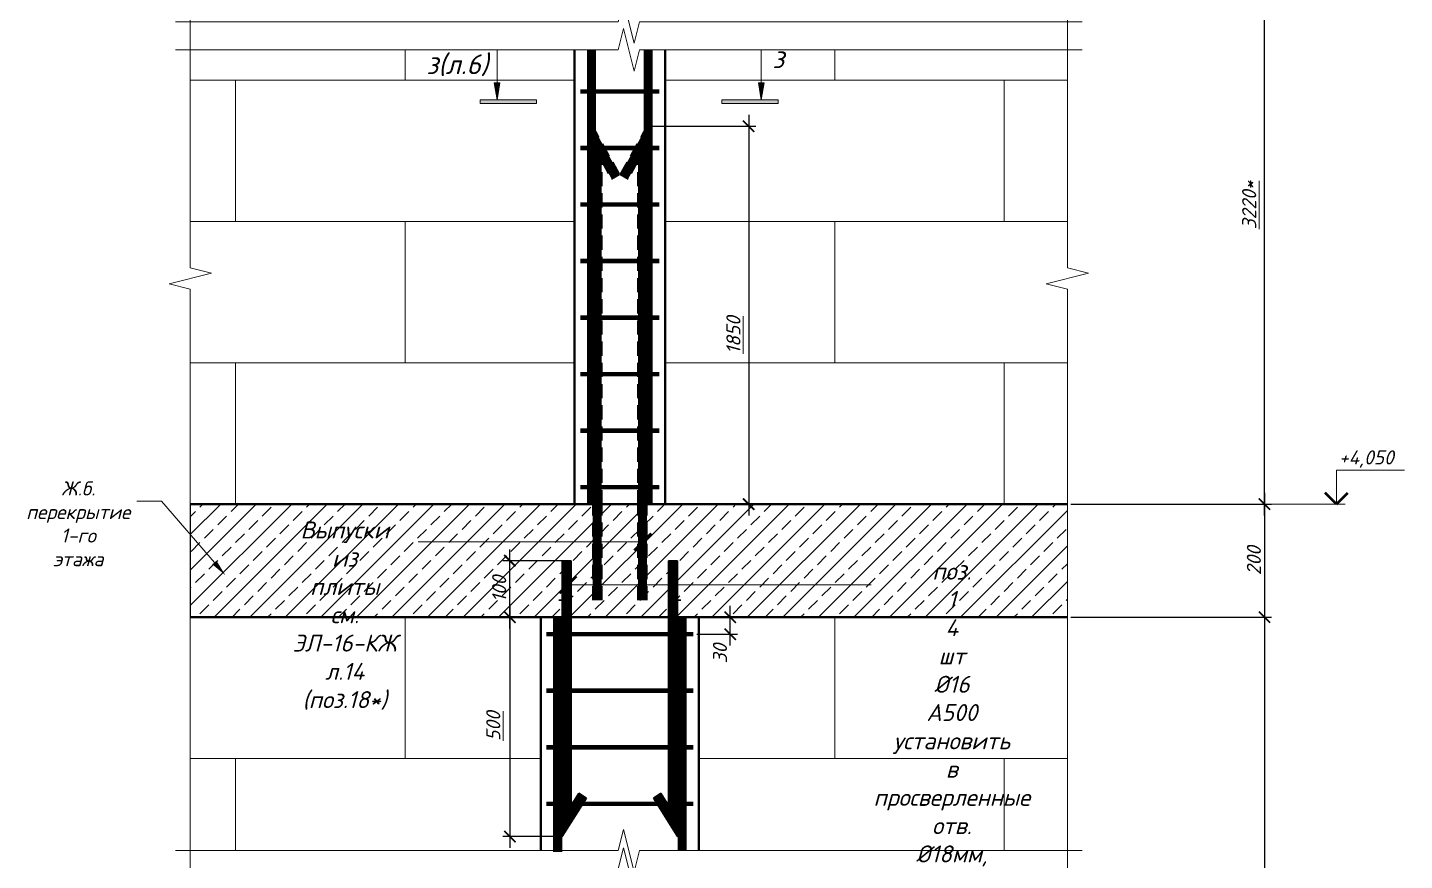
# Model space of a CAD drawing. Header units: millimetres. Extents: x -1807136 to 121189, y 23614 to 410608.
# Drawn here: x 16841 to 19276, y 41194 to 42667 of the extents above; entities that cross this region are included whole.
import ezdxf
from ezdxf import colors
from ezdxf.entities.mleader import LeaderData, LeaderLine
from ezdxf.enums import TextEntityAlignment as Align
from ezdxf.math import Vec2, Vec3

# ---------------------------------------------------------------- set-up
doc = ezdxf.new("R2010")
doc.units = ezdxf.units.MM
doc.header["$PDMODE"] = 3
doc.linetypes.add('DASHED2', pattern=[0.375, 0.25, -0.125])
doc.layers.get('0').update_dxf_attribs({"lineweight": 5})
doc.layers.get('Defpoints').update_dxf_attribs({"lineweight": 0})
for name, color, linetype, lineweight in [('#Dimensions', 7, 'Continuous', 9), ('#Арматура', 152, 'Continuous', 30), ('#Бетон разрез', 22, 'Continuous', 40), ('#Выноски', 7, 'Continuous', 15), ('#Газобетон вид', 150, 'Continuous', 18), ('#разм', 7, 'Continuous', 9), ('A-okno', 7, 'Continuous', 0), ('k_ Размеры', 7, 'Continuous', 15), ('Штриховка', 7, 'Continuous', 25)]:
    doc.layers.add(name, color=color, linetype=linetype, lineweight=lineweight)
doc.layers.add('#Hatch', color=7, linetype='Continuous', lineweight=5, true_color=0x525252)
doc.layers.add('#Арматура вид_2', color=7, linetype='Continuous', lineweight=35, true_color=0x616161)
doc.styles.add('STEP PR', font='isocpeui.ttf')
doc.dimstyles.new('SPDS', dxfattribs={"dimscale": 10, "dimtxt": 2.5, "dimasz": 2, "dimexe": 1.25, "dimexo": 0.625, "dimtad": 1, "dimdec": 0, "dimrnd": 0.001, "dimtxsty": 'STEP PR', "dimblk": 'ARCHTICK', "dimcen": 2.5, "dimdle": 2, "dimclrd": 256, "dimclre": 256, "dimclrt": 7, "dimadec": 0, "dimazin": 2, "dimtfac": 0.75, "dimtdec": 0, "dimtmove": 1, "dimatfit": 3, "dimfxl": 1, "dimtolj": 1, "dimarcsym": 1})

# ---------------------------------------------------------------- blocks, each defined once
blk = doc.blocks.new('_ArchTick')
at = {"color": 0, "linetype": 'ByBlock', "const_width": 0.15}
blk.add_lwpolyline([(-0.5, -0.5), (0.5, 0.5)], dxfattribs=at)
blk = doc.blocks.new('*D84')
at = {"layer": '#Dimensions', "lineweight": -2, "transparency": 16777216}
for p, q in [((18116.2, 42512.5), (18116.2, 41804.1)), ((17942.6, 42492.5), (18128.7, 42492.5)), ((17974.6, 41824.1), (18128.7, 41824.1))]:
    blk.add_line(p, q, dxfattribs=at)
at = {"layer": 'Defpoints', "color": 0, "lineweight": 40, "transparency": 16777216}
for p in [(17936.3, 42492.5), (17968.3, 41824.1), (18116.2, 41824.1)]:
    blk.add_point(p, dxfattribs=at)
at = {"layer": '#Dimensions', "lineweight": -2, "transparency": 16777216, "xscale": 20, "yscale": 20, "zscale": 20}
for p, rotation in [((18116.2, 42492.5), 90), ((18116.2, 41824.1), 270)]:
    blk.add_blockref('_ArchTick', p, dxfattribs=dict(at, rotation=rotation))
at = {"layer": '#Dimensions', "transparency": 16777216, "insert": (18089.2, 42123.1), "char_height": 25, "attachment_point": 5, "rotation": 90, "style": 'STEP PR'}
blk.add_mtext('\\A1;\\L1850', dxfattribs=at)
blk = doc.blocks.new('*U112')
at = {"color": 0, "linetype": 'ByBlock', "lineweight": -2}
for p, q in [((68.511, 0), (68.823, 1.25)), ((68.823, 1.25), (69.448, -1.25)), ((68.511, 0), (0, 0)), ((69.448, -1.25), (69.761, 0)), ((138.271, 0), (69.761, 0))]:
    blk.add_line(p, q, dxfattribs=at)
blk = doc.blocks.new('*U415')
at = {"color": 0, "linetype": 'ByBlock', "lineweight": -2}
for p, q in [((68.511, 0), (68.823, 1.25)), ((68.823, 1.25), (69.448, -1.25)), ((68.511, 0), (0, 0)), ((69.448, -1.25), (69.761, 0)), ((138.271, 0), (69.761, 0))]:
    blk.add_line(p, q, dxfattribs=at)
blk = doc.blocks.new('*U96')
at = {"layer": '#разм', "ltscale": 100, "elevation": 0}
for points in [[(4577173, -920400), (4578375, -920400)], [(4577173, -921000), (4577173, -920400)], [(4575899, -921000), (4577323, -921000)]]:
    blk.add_lwpolyline(points, dxfattribs=at)
at = {"layer": 'A-okno', "color": 0, "lineweight": 50, "ltscale": 100, "elevation": 0}
for points in [[(4577173, -921000), (4576973, -920800)], [(4577173, -921000), (4577373, -920800)]]:
    blk.add_lwpolyline(points, dxfattribs=at)
at = {"layer": '#разм', "style": 'STEP PR'}
for tag, p in [('ОТМЕТКА', (4577216, -920299)), ('ПРИМЕЧАНИЕ', (4577314, -920711))]:
    blk.add_attdef(tag, p, '', height=250, dxfattribs=at)
blk = doc.blocks.new('*U107')
at = {"color": 0, "linetype": 'ByBlock', "lineweight": -2}
for p, q in [((26.107, 0), (26.419, 1.25)), ((26.419, 1.25), (27.044, -1.25)), ((26.107, 0), (0, 0)), ((27.044, -1.25), (27.357, 0)), ((53.463, 0), (27.357, 0))]:
    blk.add_line(p, q, dxfattribs=at)
blk = doc.blocks.new('*D108')
at = {"layer": '#Dimensions', "lineweight": -2, "transparency": 16777216}
for p, q in [((19028.5, 41804.1), (19028.5, 42902.3)), ((18686.1, 42882.3), (19041, 42882.3)), ((18686.1, 41824.1), (19041, 41824.1))]:
    blk.add_line(p, q, dxfattribs=at)
at = {"layer": 'Defpoints', "color": 0, "lineweight": 40, "transparency": 16777216}
for p in [(18679.9, 42882.3), (19028.5, 42882.3), (18679.9, 41824.1)]:
    blk.add_point(p, dxfattribs=at)
at = {"layer": '#Dimensions', "lineweight": -2, "transparency": 16777216, "xscale": 20, "yscale": 20, "zscale": 20}
for p, rotation in [((19028.5, 42882.3), 90), ((19028.5, 41824.1), 270)]:
    blk.add_blockref('_ArchTick', p, dxfattribs=dict(at, rotation=rotation))
at = {"layer": '#Dimensions', "transparency": 16777216, "insert": (19001.5, 42353.2), "char_height": 25, "attachment_point": 5, "rotation": 90, "style": 'STEP PR'}
blk.add_mtext('\\A1;\\L3220*\\P', dxfattribs=at)
blk = doc.blocks.new('*U481')
at = {"ltscale": 100}
h = blk.add_hatch(color=256, dxfattribs=at)
h.dxf.hatch_style = 1
h.paths.add_polyline_path([(1415, 1070), (1365, 1070), (1315, 1070), (1365, 770)])
h = blk.add_hatch(color=256, dxfattribs=at)
h.dxf.hatch_style = 1
h.paths.add_polyline_path([(1665, 700), (1665, 770), (665, 770), (665, 700)])
at = {"linetype": 'Continuous', "ltscale": 100}
for p, q in [((1365, 770), (1315, 1070)), ((1315, 1070), (1365, 1070)), ((1415, 1070), (1365, 1070)), ((1365, 770), (1415, 1070)), ((1665, 770), (665, 770)), ((1665, 700), (1665, 770)), ((665, 700), (1665, 700))]:
    blk.add_line(p, q, dxfattribs=at)
at = {"linetype": 'Continuous', "ltscale": 100, "extrusion": (1, -1e-16, 0), "elevation": 1365}
blk.add_lwpolyline([(1660, 0), (1070, 0)], dxfattribs=at)
at = {"linetype": 'Continuous', "ltscale": 100}
blk.add_lwpolyline([(665, 700), (665, 770)], dxfattribs=at)
at = {"ltscale": 100, "style": 'STEP PR'}
blk.add_attdef('Nh', text='', height=350, dxfattribs=at).set_placement((1799, 1222), align=Align.RIGHT)
blk = doc.blocks.new('*U104')
at = {"ltscale": 100}
h = blk.add_hatch(color=256, dxfattribs=at)
h.dxf.hatch_style = 1
h.paths.add_polyline_path([(-85, 1070), (-35, 1070), (15, 1070), (-35, 770)])
h = blk.add_hatch(color=256, dxfattribs=at)
h.dxf.hatch_style = 1
h.paths.add_polyline_path([(665, 700), (665, 770), (-335, 770), (-335, 700)])
at = {"linetype": 'Continuous', "ltscale": 100}
for p, q in [((-85, 1070), (-35, 1070)), ((-35, 770), (-85, 1070)), ((-35, 770), (15, 1070)), ((15, 1070), (-35, 1070)), ((-335, 700), (-335, 770)), ((-335, 770), (665, 770)), ((665, 700), (-335, 700))]:
    blk.add_line(p, q, dxfattribs=at)
at = {"linetype": 'Continuous', "ltscale": 100, "extrusion": (-1, -1e-16, 0), "elevation": 35}
blk.add_lwpolyline([(-1660, 0), (-1070, 0)], dxfattribs=at)
at = {"linetype": 'Continuous', "ltscale": 100}
blk.add_lwpolyline([(665, 700), (665, 770)], dxfattribs=at)
at = {"ltscale": 100, "style": 'STEP PR'}
blk.add_attdef('Nh', text='', height=350, dxfattribs=at).set_placement((-192, 1222), align=Align.RIGHT)
blk = doc.blocks.new('*D413')
at = {"layer": 'Defpoints', "color": 0, "transparency": 16777216}
for p in [(17786.3, 41624.1), (17693.7, 41236.1), (17786.3, 41236.1)]:
    blk.add_point(p, dxfattribs=at)
at = {"layer": 'k_ Размеры', "lineweight": -2, "transparency": 16777216}
for p, q in [((17780.1, 41624.1), (17681.2, 41624.1)), ((17693.7, 41644.1), (17693.7, 41216.1)), ((17780.1, 41236.1), (17681.2, 41236.1))]:
    blk.add_line(p, q, dxfattribs=at)
at = {"layer": 'k_ Размеры', "lineweight": -2, "transparency": 16777216, "xscale": 20, "yscale": 20, "zscale": 20}
for p, rotation in [((17693.7, 41624.1), 90), ((17693.7, 41236.1), 270)]:
    blk.add_blockref('_ArchTick', p, dxfattribs=dict(at, rotation=rotation))
at = {"layer": 'k_ Размеры', "color": 7, "transparency": 16777216, "insert": (17664.4, 41431.4), "char_height": 25, "attachment_point": 5, "rotation": 90, "style": 'STEP PR'}
blk.add_mtext('\\A1;\\L500', dxfattribs=at)
blk = doc.blocks.new('*D414')
at = {"layer": 'Defpoints', "color": 0, "transparency": 16777216}
for p in [(17693.7, 41724.1), (17802.3, 41724.1), (17786.3, 41624.1)]:
    blk.add_point(p, dxfattribs=at)
at = {"layer": 'k_ Размеры', "lineweight": -2, "transparency": 16777216}
for p, q in [((17796.1, 41724.1), (17681.2, 41724.1)), ((17693.7, 41604.1), (17693.7, 41744.1)), ((17780.1, 41624.1), (17681.2, 41624.1))]:
    blk.add_line(p, q, dxfattribs=at)
at = {"layer": 'k_ Размеры', "lineweight": -2, "transparency": 16777216, "xscale": 20, "yscale": 20, "zscale": 20}
for p, rotation in [((17693.7, 41724.1), 90), ((17693.7, 41624.1), 270)]:
    blk.add_blockref('_ArchTick', p, dxfattribs=dict(at, rotation=rotation))
at = {"layer": 'k_ Размеры', "color": 7, "transparency": 16777216, "insert": (17674.9, 41674.1), "char_height": 25, "attachment_point": 5, "rotation": 90, "style": 'STEP PR'}
blk.add_mtext('\\A1;100', dxfattribs=at)
blk = doc.blocks.new('*D412')
at = {"layer": 'Defpoints', "color": 0, "transparency": 16777216}
for p in [(18018.3, 41624.1), (18083.7, 41624.1), (18018.3, 41594.1)]:
    blk.add_point(p, dxfattribs=at)
at = {"layer": 'k_ Размеры', "lineweight": -2, "transparency": 16777216}
for p, q in [((18024.6, 41624.1), (18096.2, 41624.1)), ((18083.7, 41574.1), (18083.7, 41644.1)), ((18024.6, 41594.1), (18096.2, 41594.1))]:
    blk.add_line(p, q, dxfattribs=at)
at = {"layer": 'k_ Размеры', "lineweight": -2, "transparency": 16777216, "xscale": 20, "yscale": 20, "zscale": 20}
for p, rotation in [((18083.7, 41624.1), 90), ((18083.7, 41594.1), 270)]:
    blk.add_blockref('_ArchTick', p, dxfattribs=dict(at, rotation=rotation))
at = {"layer": 'k_ Размеры', "color": 7, "transparency": 16777216, "insert": (18065.4, 41559.7), "char_height": 25, "attachment_point": 5, "rotation": 90, "style": 'STEP PR'}
blk.add_mtext('\\A1;30', dxfattribs=at)
blk = doc.blocks.new('*D416')
at = {"layer": 'Defpoints', "color": 0, "transparency": 16777216}
for p in [(18679.9, 41824.1), (18679.9, 41624.1), (19028.5, 41624.1)]:
    blk.add_point(p, dxfattribs=at)
at = {"layer": 'k_ Размеры', "lineweight": -2, "transparency": 16777216}
for p, q in [((19028.5, 41844.1), (19028.5, 41604.1)), ((18686.1, 41824.1), (19041, 41824.1)), ((18686.1, 41624.1), (19041, 41624.1))]:
    blk.add_line(p, q, dxfattribs=at)
at = {"layer": 'k_ Размеры', "lineweight": -2, "transparency": 16777216, "xscale": 20, "yscale": 20, "zscale": 20}
for p, rotation in [((19028.5, 41824.1), 90), ((19028.5, 41624.1), 270)]:
    blk.add_blockref('_ArchTick', p, dxfattribs=dict(at, rotation=rotation))
at = {"layer": 'k_ Размеры', "color": 7, "transparency": 16777216, "insert": (19009.8, 41724.1), "char_height": 25, "attachment_point": 5, "rotation": 90, "style": 'STEP PR'}
blk.add_mtext('\\A1;200', dxfattribs=at)
blk = doc.blocks.new('*D417')
at = {"layer": 'Defpoints', "color": 0, "transparency": 16777216}
for p in [(18679.9, 41624.1), (18679.9, 40375.3), (19028.5, 40375.3)]:
    blk.add_point(p, dxfattribs=at)
at = {"layer": 'k_ Размеры', "lineweight": -2, "transparency": 16777216}
for p, q in [((18686.1, 41624.1), (19041, 41624.1)), ((19028.5, 41644.1), (19028.5, 40355.3)), ((18686.1, 40375.3), (19041, 40375.3))]:
    blk.add_line(p, q, dxfattribs=at)
at = {"layer": 'k_ Размеры', "lineweight": -2, "transparency": 16777216, "xscale": 20, "yscale": 20, "zscale": 20}
for p, rotation in [((19028.5, 41624.1), 90), ((19028.5, 40375.3), 270)]:
    blk.add_blockref('_ArchTick', p, dxfattribs=dict(at, rotation=rotation))
at = {"layer": 'k_ Размеры', "color": 7, "transparency": 16777216, "insert": (19009.8, 40999.7), "char_height": 25, "attachment_point": 5, "rotation": 90, "style": 'STEP PR'}
blk.add_mtext('\\A1;3850', dxfattribs=at)

msp = doc.modelspace()

# ---------------------------------------------------------------- hatches: boundary and pattern name
at = {"layer": '#Hatch'}
h = msp.add_hatch(dxfattribs=at)
h.set_pattern_fill('ANSI33', color=256, scale=7, style=0)
h.paths.add_polyline_path([(18679.9, 41824.1), (17128.5, 41824.1), (17128.5, 41624.1), (17508.3, 41624.1), (17748.3, 41624.1), (18679.9, 41624.1)])
h.paths.add_polyline_path([(18679.9, 40375.3), (17128.5, 40375.3), (17128.5, 40175.3), (18679.9, 40175.3)])

# ---------------------------------------------------------------- linework, layer by layer
at = {"layer": '#Арматура'}
for points, const_width in [([(17838.3, 42627.7), (17838.3, 41824.1)], 16), ([(17938.3, 42627.7), (17938.3, 41824.1)], 16), ([(17958.3, 42554.1), (17818.3, 42554.1)], 8), ([(17958.3, 42454.1), (17818.3, 42454.1)], 8), ([(17958.3, 42354.1), (17818.3, 42354.1)], 8), ([(17958.3, 42254.1), (17818.3, 42254.1)], 8), ([(17958.3, 42154.1), (17818.3, 42154.1)], 8), ([(17958.3, 42054.1), (17818.3, 42054.1)], 8), ([(17958.3, 41954.1), (17818.3, 41954.1)], 8), ([(17958.3, 41854.1), (17818.3, 41854.1)], 8), ([(17778.3, 41624.1), (17778.3, 41208.8)], 16), ([(17998.3, 41624.1), (17998.3, 41211.2)], 16), ([(18018.3, 41594.1), (17758.3, 41594.1)], 8), ([(18018.3, 41494.1), (17758.3, 41494.1)], 8), ([(18018.3, 41394.1), (17758.3, 41394.1)], 8), ([(18018.3, 41294.1), (17758.3, 41294.1)], 8)]:
    msp.add_lwpolyline(points, dxfattribs=dict(at, const_width=const_width))
at = {"layer": '#Арматура', "linetype": 'DASHED2', "ltscale": 100}
for points in [[(17856.3, 41824.1), (17856.3, 42430.7), (17873.8, 42399.2), (17887.8, 42407), (17840.3, 42492.5), (17840.3, 41824.1)], [(17920.3, 41824.1), (17920.3, 42430.7), (17902.9, 42399.2), (17888.9, 42407), (17936.3, 42492.5), (17936.3, 41824.1)]]:
    msp.add_lwpolyline(points, close=True, dxfattribs=at)
for points in [[(17840.3, 41654.1), (17840.3, 41824.1)], [(17856.3, 41654.1), (17856.3, 41824.1)], [(17920.3, 41654.1), (17920.3, 41824.1)], [(17936.3, 41654.1), (17936.3, 41824.1)], [(17780.3, 41654.1), (17796.3, 41654.1)], [(17780.3, 41654.1), (17796.3, 41654.1)], [(17980.3, 41654.1), (17996.3, 41654.1)], [(17980.3, 41654.1), (17996.3, 41654.1)], [(17996.3, 41654.1), (17980.3, 41654.1)]]:
    msp.add_lwpolyline(points, dxfattribs=at)
at = {"layer": '#Арматура', "ltscale": 100}
for points in [[(17829.4, 41304.1), (17786.3, 41236.1), (17786.3, 41724.1)], [(17786.3, 41724.1), (17802.3, 41724.1)], [(17815.8, 41312.6), (17802.3, 41291.3), (17802.3, 41724.1)], [(17947.6, 41304.1), (17990.3, 41236.1), (17990.3, 41724.1)], [(17960.8, 41312.6), (17974.3, 41291.3), (17974.3, 41724.1)], [(17990.3, 41724.1), (17974.3, 41724.1)], [(17815.8, 41312.6), (17829.4, 41304.1)], [(17960.8, 41312.6), (17947.6, 41304.1)]]:
    msp.add_lwpolyline(points, dxfattribs=at)
at = {"layer": '#Арматура вид_2', "linetype": 'DASHED2', "ltscale": 100, "const_width": 16}
for points in [[(17848.3, 41654.1), (17848.3, 42461.6), (17880.8, 42403.1)], [(17928.3, 41654.1), (17928.3, 42461.6), (17895.9, 42403.1)]]:
    msp.add_lwpolyline(points, dxfattribs=at)
at = {"layer": '#Арматура вид_2', "ltscale": 100, "const_width": 16}
for points in [[(17822.6, 41308.4), (17794.3, 41263.7), (17794.3, 41724.1)], [(17954.1, 41308.4), (17982.3, 41263.7), (17982.3, 41724.1)]]:
    msp.add_lwpolyline(points, dxfattribs=at)
at = {"layer": '#Бетон разрез'}
for points in [[(17808.3, 42627.7), (17808.3, 41824.1)], [(17968.3, 42627.7), (17968.3, 41824.1)], [(17128.5, 41824.1), (18679.9, 41824.1)], [(17808.3, 41824.1), (17968.3, 41824.1)], [(17128.5, 41624.1), (18679.9, 41624.1)], [(17128.5, 41624.1), (18679.9, 41624.1)], [(17748.3, 41624.1), (17748.3, 41211.2)], [(18028.3, 41624.1), (18028.3, 41211.2)]]:
    msp.add_lwpolyline(points, dxfattribs=at)
at = {"layer": '#Газобетон вид'}
for points in [[(17128.5, 42574.1), (17508.3, 42574.1), (17508.3, 42627.7)], [(17508.3, 42627.7), (17508.3, 42574.1), (17808.3, 42574.1)], [(18268.3, 42627.7), (18268.3, 42574.1), (17968.3, 42574.1)], [(18679.9, 42574.1), (18268.3, 42574.1), (18268.3, 42627.7)], [(17128.5, 42324.1), (17208.3, 42324.1), (17208.3, 42574.1), (17128.5, 42574.1)], [(18679.9, 42324.1), (18568.3, 42324.1), (18568.3, 42574.1), (18679.9, 42574.1)], [(17128.5, 42074.1), (17508.3, 42074.1), (17508.3, 42324.1), (17128.5, 42324.1)], [(17808.3, 42324.1), (17508.3, 42324.1), (17508.3, 42074.1), (17808.3, 42074.1)], [(17968.3, 42324.1), (18268.3, 42324.1), (18268.3, 42074.1), (17968.3, 42074.1)], [(18679.9, 42074.1), (18268.3, 42074.1), (18268.3, 42324.1), (18679.9, 42324.1)], [(17128.5, 41824.1), (17208.3, 41824.1), (17208.3, 42074.1), (17128.5, 42074.1)], [(18669.4, 41824.1), (18568.3, 41824.1), (18568.3, 42074.1), (18679.9, 42074.1)], [(17128.5, 41824.1), (18679.9, 41824.1)], [(17128.5, 41374.1), (17508.3, 41374.1), (17508.3, 41624.1), (17128.5, 41624.1)], [(17748.3, 41624.1), (17508.3, 41624.1), (17508.3, 41374.1), (17748.3, 41374.1)], [(18028.3, 41624.1), (18268.3, 41624.1), (18268.3, 41374.1), (18028.3, 41374.1)], [(18679.9, 41374.1), (18268.3, 41374.1), (18268.3, 41624.1), (18679.9, 41624.1)], [(17208.3, 41211.2), (17208.3, 41374.1), (17128.5, 41374.1)], [(17748.3, 41211.2), (17748.3, 41374.1), (17208.3, 41374.1), (17208.3, 41211.2)], [(18028.3, 41211.2), (18028.3, 41374.1), (18568.3, 41374.1), (18568.3, 41211.2)], [(18568.3, 41211.2), (18568.3, 41374.1), (18679.9, 41374.1)]]:
    msp.add_lwpolyline(points, dxfattribs=at)
for points in [[(17208.3, 42324.1), (17808.3, 42324.1), (17808.3, 42574.1), (17208.3, 42574.1)], [(18568.3, 42324.1), (17968.3, 42324.1), (17968.3, 42574.1), (18568.3, 42574.1)], [(17208.3, 41824.1), (17808.3, 41824.1), (17808.3, 42074.1), (17208.3, 42074.1)], [(18568.3, 41824.1), (17968.3, 41824.1), (17968.3, 42074.1), (18568.3, 42074.1)]]:
    msp.add_lwpolyline(points, close=True, dxfattribs=at)
at = {"layer": 'Штриховка'}
msp.add_lwpolyline([(17128.5, 41824.1), (17128.5, 41624.1)], dxfattribs=at)

# ---------------------------------------------------------------- block references
at = {"layer": '#Dimensions', "xscale": 0.1, "yscale": 0.1, "zscale": 0.1}
msp.add_blockref('*U96', (-438561.3, 133924.2, 0), dxfattribs=at).add_auto_attribs({'ОТМЕТКА': '+4,050'})
at = {"xscale": -30, "yscale": -30, "zscale": -30, "rotation": 270}
for name, p in [('*U112', (17128.5, 40149)), ('*U415', (18679.9, 40149))]:
    msp.add_blockref(name, p, dxfattribs=at)
at = {"xscale": -30, "yscale": -30, "zscale": -30}
for p in [(18706.1, 42677.1), (18706.1, 42627.7), (18706.1, 41211.2), (18706.1, 41178.8)]:
    msp.add_blockref('*U107', p, dxfattribs=at)
at = {"xscale": 0.1, "yscale": 0.1, "zscale": 0.1}
msp.add_blockref('*U104', (17674.6, 42462.5), dxfattribs=at).add_auto_attribs({'Nh': 'з(л.6)'})
ref = msp.add_blockref('*U481', (18002, 42462.5), dxfattribs=dict(xscale=0.1, yscale=0.1, zscale=0.1))
ref.add_attrib('Nh', 'з', dxfattribs={"ltscale": 100, "height": 35, "style": 'STEP PR'}).set_placement((18179, 42595.2), align=Align.RIGHT)

# ---------------------------------------------------------------- dimensions: what is measured, and where the dimension line sits
at = {"layer": '#Dimensions'}
dim = msp.add_linear_dim(base=(19028.5, 42882.3), p1=(18679.9, 41824.1), p2=(18679.9, 42882.3), angle=90, text='%%U3220*\\P', dimstyle='SPDS', override={"dimscale": 10, "dimgap": 1.2, "dimrnd": 5, "dimtxsty": 'STEP PR', "dimblk1": 'ArchTick', "dimblk2": 'ArchTick', "dimsah": 1, "dimclrt": 256}, dxfattribs=at)
dim.commit()
dim.dimension.update_dxf_attribs({"geometry": '*D108', "text_midpoint": (19001.5, 42353.2)})
dim = msp.add_linear_dim(base=(18116.2, 41824.1), p1=(17936.3, 42492.5), p2=(17968.3, 41824.1), angle=90, text='%%U1850', dimstyle='SPDS', override={"dimgap": 1.2, "dimrnd": 5, "dimblk1": 'ArchTick', "dimblk2": 'ArchTick', "dimsah": 1, "dimclrt": 256}, dxfattribs=at)
dim.commit()
dim.dimension.update_dxf_attribs({"geometry": '*D84', "text_midpoint": (18116.2, 42123.1), "dimtype": 160})
at = {"layer": 'k_ Размеры'}
for base, p1, p2, picture, middle in [((19028.5, 41624.1), (18679.9, 41824.1), (18679.9, 41624.1), '*D416', (19009.8, 41724.1)), ((17693.7, 41724.1), (17786.3, 41624.1), (17802.3, 41724.1), '*D414', (17674.9, 41674.1))]:
    dim = msp.add_linear_dim(base=base, p1=p1, p2=p2, angle=90, dimstyle='SPDS', dxfattribs=at)
    dim.commit()
    dim.dimension.update_dxf_attribs({"geometry": picture, "text_midpoint": middle})
dim = msp.add_linear_dim(base=(17693.7, 41236.1), p1=(17786.3, 41624.1), p2=(17786.3, 41236.1), angle=90, text='%%U500', dimstyle='SPDS', dxfattribs=at)
dim.commit()
dim.dimension.update_dxf_attribs({"geometry": '*D413', "text_midpoint": (17685.6, 41431.4), "dimtype": 160})
dim = msp.add_linear_dim(base=(18083.7, 41624.1), p1=(18018.3, 41594.1), p2=(18018.3, 41624.1), angle=90, dimstyle='SPDS', dxfattribs=at)
dim.commit()
dim.dimension.update_dxf_attribs({"geometry": '*D412', "text_midpoint": (18084.2, 41559.7), "dimtype": 160})
dim = msp.add_linear_dim(base=(19028.5, 40375.3), p1=(18679.9, 41624.1), p2=(18679.9, 40375.3), angle=90, text='3850', dimstyle='SPDS', dxfattribs=at)
dim.commit()
dim.dimension.update_dxf_attribs({"geometry": '*D417', "text_midpoint": (19009.8, 40999.7)})

# ---------------------------------------------------------------- leaders
at = {"layer": '#Выноски'}
ml = msp.add_multileader_mtext('Standard', dxfattribs=at)
ml.set_content('\\A1;4*\\Pшаг 100', color=256, style='STEP PR')
ml.set_leader_properties(color=256, linetype='ByLayer', lineweight=-1)
ml.set_arrow_properties(name='ARCHTICK')
ml.build(insert=Vec2(0, 0))
ml.multileader.update_dxf_attribs({"text_left_attachment_type": 6, "text_right_attachment_type": 6, "dogleg_length": 0, "arrow_head_size": 30, "scale": 0.1})
ctx = ml.context
ctx.base_point, ctx.scale, ctx.char_height, ctx.arrow_head_size, ctx.landing_gap_size, ctx.plane_origin = Vec3(17982.4, 42726.6), 0.1, 30, 30, 12.5, Vec3(19766.4, 41735.9)
ctx.left_attachment, ctx.right_attachment, ctx.text_align_type = 6, 6, 1
notes = []
notes.append((ctx, [(0, (1, 1, 0), (17982.4, 42726.6), (1, 0), 0, [(0, [(17888.3, 42754.1)], 0, [])])]))
ctx.mtext.insert, ctx.mtext.rotation, ctx.mtext.alignment, ctx.mtext.flow_direction = Vec3(18069.8, 42762.6), 6.283185, 2, 5
ml = msp.add_multileader_mtext('Standard', dxfattribs=at)
ml.set_content('{\\H0.83333x;Ж.б. перекрытие 1-го этажа\\A1;\\H1.2x;        }', color=256, style='STEP PR')
ml.set_leader_properties(color=256, linetype='ByLayer', lineweight=-1)
ml.build(insert=Vec2(0, 0))
ml.multileader.update_dxf_attribs({"text_left_attachment_type": 6, "text_right_attachment_type": 6, "dogleg_length": 0, "arrow_head_size": 30, "scale": 0.1})
ctx = ml.context
ctx.base_point, ctx.scale, ctx.char_height, ctx.arrow_head_size, ctx.landing_gap_size, ctx.plane_origin = Vec3(16783.2, 41829.4), 0.1, 30, 30, 12.5, Vec3(19360.2, 40465)
ctx.left_attachment, ctx.right_attachment, ctx.text_align_type = 6, 6, 1
notes.append((ctx, [(1, (1, 1, 0), (17077.3, 41829.4), (-1, 0), 0, [(1, [(17190.7, 41698.2)], 0, [])])]))
ctx.mtext.insert, ctx.mtext.rotation, ctx.mtext.width, ctx.mtext.defined_height, ctx.mtext.alignment, ctx.mtext.flow_direction = Vec3(16930.3, 41864.4), 6.283185, 305.314, 77, 2, 5
ml = msp.add_multileader_mtext('Standard', dxfattribs=at)
ml.set_content('\\A1;Выпуски из плиты\\Pсм. ЭЛ-16-КЖ л.14\\P(поз.18*)', color=256, style='STEP PR')
ml.set_leader_properties(color=256, linetype='ByLayer', lineweight=-1)
ml.set_arrow_properties(name='ARCHTICK')
ml.build(insert=Vec2(0, 0))
ml.multileader.update_dxf_attribs({"text_left_attachment_type": 6, "text_right_attachment_type": 6, "dogleg_length": 0, "arrow_head_size": 30, "scale": 0.1})
ctx = ml.context
ctx.base_point, ctx.scale, ctx.char_height, ctx.arrow_head_size, ctx.landing_gap_size, ctx.plane_origin = Vec3(17213.6, 41757.4), 0.1, 30, 30, 12.5, Vec3(18706.4, 40678.3)
ctx.left_attachment, ctx.right_attachment, ctx.text_align_type = 6, 6, 1
notes.append((ctx, [(1, (1, 1, 0), (17589.7, 41757.4), (-1, 0), 0, [(0, [(17928.8, 41757.4), (17847.1, 41757.4)], 0, [])])]))
ctx.mtext.insert, ctx.mtext.rotation, ctx.mtext.width, ctx.mtext.alignment, ctx.mtext.flow_direction = Vec3(17401.7, 41793.4), 6.283185, 451.659, 2, 5
ml = msp.add_multileader_mtext('Standard', dxfattribs=at)
ml.set_content('\\A1;поз. 1  4 шт\\P%%C16 A500\\Pустановить в просверленные отв. %%C18мм, на ц-п. растворе', color=256, style='STEP PR')
ml.set_leader_properties(color=256, linetype='ByLayer', lineweight=-1)
ml.set_arrow_properties(name='ARCHTICK')
ml.build(insert=Vec2(0, 0))
ml.multileader.update_dxf_attribs({"text_left_attachment_type": 6, "text_right_attachment_type": 6, "dogleg_length": 0, "arrow_head_size": 30, "scale": 0.1})
ctx = ml.context
ctx.base_point, ctx.scale, ctx.char_height, ctx.arrow_head_size, ctx.landing_gap_size, ctx.plane_origin = Vec3(18274.5, 41681.5), 0.1, 30, 30, 12.5, Vec3(19284.3, 39804.5)
ctx.left_attachment, ctx.right_attachment, ctx.text_align_type = 6, 6, 1
notes.append((ctx, [(0, (1, 1, 0), (18274.5, 41681.5), (1, 0), 0, [(1, [(17796.3, 41681.5), (17982.3, 41681.5)], 0, [])])]))
ctx.mtext.insert, ctx.mtext.rotation, ctx.mtext.width, ctx.mtext.alignment, ctx.mtext.flow_direction = Vec3(18475.5, 41720.5), 6.283185, 451.659, 2, 5
for ctx, leaders in notes:
    for number, flags, end, landing, length, lines in leaders:
        leader = LeaderData()
        leader.index, (leader.has_last_leader_line, leader.has_dogleg_vector, leader.attachment_direction) = number, flags
        leader.last_leader_point, leader.dogleg_vector, leader.dogleg_length = Vec3(end), Vec3(landing), length
        for number, points, colour, breaks in lines:
            line = LeaderLine()
            line.index, line.vertices, line.color, line.breaks = number, Vec3.list(points), colors.encode_raw_color(colour), breaks
            leader.lines.append(line)
        ctx.leaders.append(leader)

doc.saveas('drawing.dxf')
